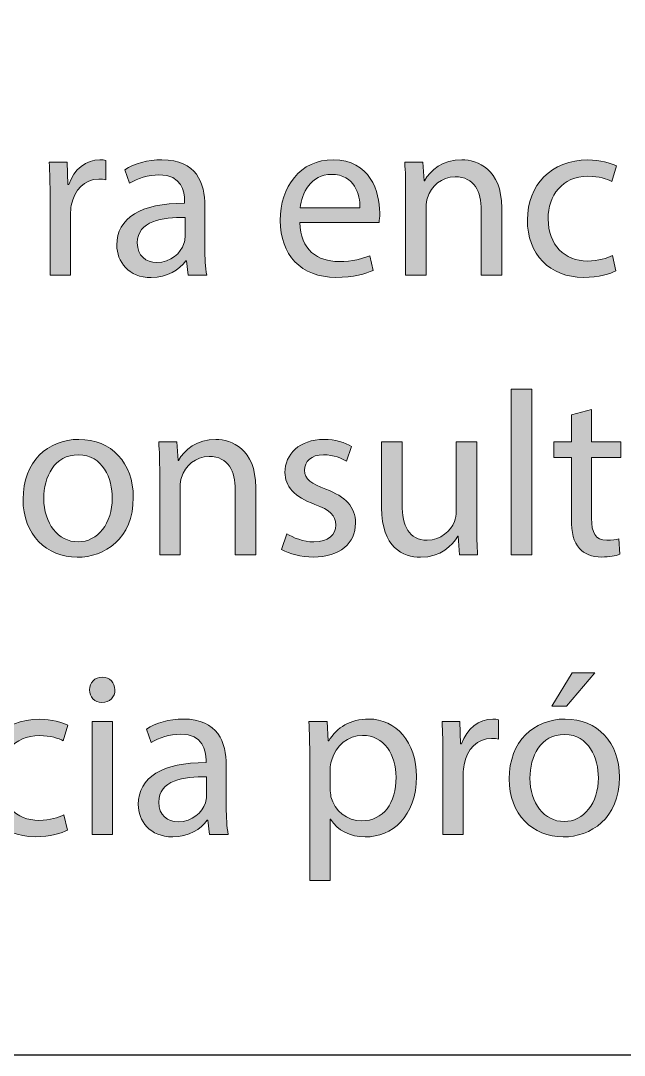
# Model space of a CAD drawing. Header units: inches. Extents: x -507 to 1392, y -754 to 68.
# Drawn here: x 1071.47 to 1097.36, y -416.18 to -371.78 of the extents above; entities that cross this region are included whole.
import ezdxf

# ---------------------------------------------------------------- set-up
doc = ezdxf.new("R2010")
doc.units = ezdxf.units.IN
doc.header["$MEASUREMENT"] = 0
doc.layers.add('back', color=7, linetype='Continuous')
picture_1 = doc.add_image_def('image45.png', size_in_pixel=(730, 767))

# ---------------------------------------------------------------- blocks, each defined once
blk = doc.blocks.new('block 114')
at = {"layer": 'back'}
image = blk.add_image(picture_1, insert=(1010.5, -416.178), size_in_units=(175.2, 184.08), dxfattribs=at)
blk = doc.blocks.new('block 164')
at = {"layer": 'back', "true_color": 0x231f20}
h = blk.add_hatch(color=250, dxfattribs=at)
h.dxf.hatch_style = 2
edge = h.paths.add_edge_path()
edge.add_spline(control_points=[(1072.734, -379.369), (1072.734, -378.799), (1072.725, -378.309), (1072.694, -377.859), (1072.694, -377.859), (1073.464, -377.859), (1073.464, -377.859), (1073.464, -377.859), (1073.494, -378.809), (1073.494, -378.809), (1073.494, -378.809), (1073.534, -378.809), (1073.534, -378.809), (1073.754, -378.159), (1074.283, -377.75), (1074.873, -377.75), (1074.974, -377.75), (1075.043, -377.759), (1075.123, -377.779), (1075.123, -377.779), (1075.123, -378.609), (1075.123, -378.609), (1075.033, -378.589), (1074.943, -378.579), (1074.823, -378.579), (1074.204, -378.579), (1073.764, -379.049), (1073.644, -379.708), (1073.624, -379.828), (1073.604, -379.968), (1073.604, -380.118), (1073.604, -380.118), (1073.604, -382.697), (1073.604, -382.697), (1073.604, -382.697), (1072.734, -382.697), (1072.734, -382.697), (1072.734, -382.697), (1072.734, -379.369), (1072.734, -379.369)], knot_values=[0, 0, 0, 0, 1, 1, 1, 2, 2, 2, 3, 3, 3, 4, 4, 4, 5, 5, 5, 6, 6, 6, 7, 7, 7, 8, 8, 8, 9, 9, 9, 10, 10, 10, 11, 11, 11, 12, 12, 12, 13, 13, 13, 13], degree=3, periodic=1)
h = blk.add_hatch(color=250, dxfattribs=at)
h.dxf.hatch_style = 2
edge = h.paths.add_edge_path()
edge.add_spline(control_points=[(1078.652, -382.697), (1078.652, -382.697), (1078.582, -382.087), (1078.582, -382.087), (1078.582, -382.087), (1078.553, -382.087), (1078.553, -382.087), (1078.282, -382.467), (1077.763, -382.807), (1077.073, -382.807), (1076.094, -382.807), (1075.594, -382.117), (1075.594, -381.417), (1075.594, -380.248), (1076.634, -379.608), (1078.502, -379.619), (1078.502, -379.619), (1078.502, -379.519), (1078.502, -379.519), (1078.502, -379.119), (1078.393, -378.399), (1077.403, -378.399), (1076.953, -378.399), (1076.483, -378.539), (1076.144, -378.759), (1076.144, -378.759), (1075.943, -378.179), (1075.943, -378.179), (1076.344, -377.919), (1076.923, -377.75), (1077.533, -377.75), (1079.012, -377.75), (1079.372, -378.759), (1079.372, -379.729), (1079.372, -379.729), (1079.372, -381.538), (1079.372, -381.538), (1079.372, -381.957), (1079.392, -382.367), (1079.452, -382.697), (1079.452, -382.697), (1078.652, -382.697), (1078.652, -382.697)], knot_values=[0, 0, 0, 0, 1, 1, 1, 2, 2, 2, 3, 3, 3, 4, 4, 4, 5, 5, 5, 6, 6, 6, 7, 7, 7, 8, 8, 8, 9, 9, 9, 10, 10, 10, 11, 11, 11, 12, 12, 12, 13, 13, 13, 14, 14, 14, 14], degree=3, periodic=1)
edge = h.paths.add_edge_path()
edge.add_spline(control_points=[(1078.522, -380.228), (1077.562, -380.208), (1076.474, -380.378), (1076.474, -381.317), (1076.474, -381.887), (1076.854, -382.157), (1077.303, -382.157), (1077.933, -382.157), (1078.332, -381.757), (1078.473, -381.348), (1078.502, -381.257), (1078.522, -381.158), (1078.522, -381.068), (1078.522, -381.068), (1078.522, -380.228), (1078.522, -380.228)], knot_values=[0, 0, 0, 0, 1, 1, 1, 2, 2, 2, 3, 3, 3, 4, 4, 4, 5, 5, 5, 5], degree=3, periodic=1)
h = blk.add_hatch(color=250, dxfattribs=at)
h.dxf.hatch_style = 2
edge = h.paths.add_edge_path()
edge.add_spline(control_points=[(1083.444, -380.438), (1083.464, -381.627), (1084.224, -382.117), (1085.104, -382.117), (1085.732, -382.117), (1086.112, -382.007), (1086.442, -381.867), (1086.442, -381.867), (1086.592, -382.497), (1086.592, -382.497), (1086.282, -382.637), (1085.753, -382.797), (1084.983, -382.797), (1083.494, -382.797), (1082.604, -381.817), (1082.604, -380.358), (1082.604, -378.899), (1083.464, -377.75), (1084.873, -377.75), (1086.452, -377.75), (1086.872, -379.139), (1086.872, -380.028), (1086.872, -380.208), (1086.853, -380.348), (1086.842, -380.438), (1086.842, -380.438), (1083.444, -380.438), (1083.444, -380.438)], knot_values=[0, 0, 0, 0, 1, 1, 1, 2, 2, 2, 3, 3, 3, 4, 4, 4, 5, 5, 5, 6, 6, 6, 7, 7, 7, 8, 8, 8, 9, 9, 9, 9], degree=3, periodic=1)
edge = h.paths.add_edge_path()
edge.add_spline(control_points=[(1086.022, -379.809), (1086.032, -379.249), (1085.793, -378.379), (1084.803, -378.379), (1083.914, -378.379), (1083.523, -379.199), (1083.454, -379.809), (1083.454, -379.809), (1086.022, -379.809), (1086.022, -379.809)], knot_values=[0, 0, 0, 0, 1, 1, 1, 2, 2, 2, 3, 3, 3, 3], degree=3, periodic=1)
h = blk.add_hatch(color=250, dxfattribs=at)
h.dxf.hatch_style = 2
edge = h.paths.add_edge_path()
edge.add_spline(control_points=[(1087.983, -379.169), (1087.983, -378.669), (1087.974, -378.259), (1087.943, -377.859), (1087.943, -377.859), (1088.723, -377.859), (1088.723, -377.859), (1088.723, -377.859), (1088.773, -378.659), (1088.773, -378.659), (1088.773, -378.659), (1088.793, -378.659), (1088.793, -378.659), (1089.033, -378.199), (1089.593, -377.75), (1090.393, -377.75), (1091.062, -377.75), (1092.102, -378.149), (1092.102, -379.809), (1092.102, -379.809), (1092.102, -382.697), (1092.102, -382.697), (1092.102, -382.697), (1091.222, -382.697), (1091.222, -382.697), (1091.222, -382.697), (1091.222, -379.908), (1091.222, -379.908), (1091.222, -379.129), (1090.932, -378.479), (1090.103, -378.479), (1089.522, -378.479), (1089.073, -378.889), (1088.923, -379.378), (1088.883, -379.489), (1088.863, -379.639), (1088.863, -379.789), (1088.863, -379.789), (1088.863, -382.697), (1088.863, -382.697), (1088.863, -382.697), (1087.983, -382.697), (1087.983, -382.697), (1087.983, -382.697), (1087.983, -379.169), (1087.983, -379.169)], knot_values=[0, 0, 0, 0, 1, 1, 1, 2, 2, 2, 3, 3, 3, 4, 4, 4, 5, 5, 5, 6, 6, 6, 7, 7, 7, 8, 8, 8, 9, 9, 9, 10, 10, 10, 11, 11, 11, 12, 12, 12, 13, 13, 13, 14, 14, 14, 15, 15, 15, 15], degree=3, periodic=1)
h = blk.add_hatch(color=250, dxfattribs=at)
h.dxf.hatch_style = 2
edge = h.paths.add_edge_path()
edge.add_spline(control_points=[(1097.002, -382.517), (1096.772, -382.637), (1096.263, -382.797), (1095.612, -382.797), (1094.153, -382.797), (1093.204, -381.807), (1093.204, -380.328), (1093.204, -378.839), (1094.224, -377.759), (1095.803, -377.759), (1096.322, -377.759), (1096.782, -377.89), (1097.021, -378.009), (1097.021, -378.009), (1096.822, -378.689), (1096.822, -378.689), (1096.612, -378.569), (1096.282, -378.459), (1095.803, -378.459), (1094.693, -378.459), (1094.094, -379.279), (1094.094, -380.288), (1094.094, -381.408), (1094.813, -382.097), (1095.772, -382.097), (1096.272, -382.097), (1096.603, -381.967), (1096.852, -381.857), (1096.852, -381.857), (1097.002, -382.517), (1097.002, -382.517)], knot_values=[0, 0, 0, 0, 1, 1, 1, 2, 2, 2, 3, 3, 3, 4, 4, 4, 5, 5, 5, 6, 6, 6, 7, 7, 7, 8, 8, 8, 9, 9, 9, 10, 10, 10, 10], degree=3, periodic=1)
h = blk.add_hatch(color=250, dxfattribs=at)
h.dxf.hatch_style = 2
h.paths.add_polyline_path([(1092.514, -387.601), (1093.394, -387.601), (1093.394, -394.697), (1092.514, -394.697)])
h = blk.add_hatch(color=250, dxfattribs=at)
h.dxf.hatch_style = 2
edge = h.paths.add_edge_path()
edge.add_spline(control_points=[(1095.953, -388.47), (1095.953, -388.47), (1095.953, -389.859), (1095.953, -389.859), (1095.953, -389.859), (1097.212, -389.859), (1097.212, -389.859), (1097.212, -389.859), (1097.212, -390.529), (1097.212, -390.529), (1097.212, -390.529), (1095.953, -390.529), (1095.953, -390.529), (1095.953, -390.529), (1095.953, -393.138), (1095.953, -393.138), (1095.953, -393.737), (1096.123, -394.077), (1096.612, -394.077), (1096.843, -394.077), (1097.013, -394.047), (1097.122, -394.017), (1097.122, -394.017), (1097.162, -394.677), (1097.162, -394.677), (1096.992, -394.747), (1096.723, -394.797), (1096.383, -394.797), (1095.973, -394.797), (1095.644, -394.667), (1095.434, -394.427), (1095.184, -394.167), (1095.094, -393.737), (1095.094, -393.167), (1095.094, -393.167), (1095.094, -390.529), (1095.094, -390.529), (1095.094, -390.529), (1094.344, -390.529), (1094.344, -390.529), (1094.344, -390.529), (1094.344, -389.859), (1094.344, -389.859), (1094.344, -389.859), (1095.094, -389.859), (1095.094, -389.859), (1095.094, -389.859), (1095.094, -388.7), (1095.094, -388.7), (1095.094, -388.7), (1095.953, -388.47), (1095.953, -388.47)], knot_values=[0, 0, 0, 0, 1, 1, 1, 2, 2, 2, 3, 3, 3, 4, 4, 4, 5, 5, 5, 6, 6, 6, 7, 7, 7, 8, 8, 8, 9, 9, 9, 10, 10, 10, 11, 11, 11, 12, 12, 12, 13, 13, 13, 14, 14, 14, 15, 15, 15, 16, 16, 16, 17, 17, 17, 17], degree=3, periodic=1)
h = blk.add_hatch(color=250, dxfattribs=at)
h.dxf.hatch_style = 2
edge = h.paths.add_edge_path()
edge.add_spline(control_points=[(1076.302, -392.238), (1076.302, -394.027), (1075.062, -394.807), (1073.893, -394.807), (1072.584, -394.807), (1071.574, -393.847), (1071.574, -392.318), (1071.574, -390.699), (1072.634, -389.75), (1073.973, -389.75), (1075.362, -389.75), (1076.302, -390.759), (1076.302, -392.238)], knot_values=[0, 0, 0, 0, 1, 1, 1, 2, 2, 2, 3, 3, 3, 4, 4, 4, 4], degree=3, periodic=1)
edge = h.paths.add_edge_path()
edge.add_spline(control_points=[(1072.464, -392.288), (1072.464, -393.348), (1073.073, -394.147), (1073.933, -394.147), (1074.772, -394.147), (1075.402, -393.357), (1075.402, -392.268), (1075.402, -391.449), (1074.992, -390.409), (1073.953, -390.409), (1072.913, -390.409), (1072.464, -391.369), (1072.464, -392.288)], knot_values=[0, 0, 0, 0, 1, 1, 1, 2, 2, 2, 3, 3, 3, 4, 4, 4, 4], degree=3, periodic=1)
h = blk.add_hatch(color=250, dxfattribs=at)
h.dxf.hatch_style = 2
edge = h.paths.add_edge_path()
edge.add_spline(control_points=[(1077.434, -391.169), (1077.434, -390.669), (1077.424, -390.259), (1077.394, -389.859), (1077.394, -389.859), (1078.173, -389.859), (1078.173, -389.859), (1078.173, -389.859), (1078.224, -390.659), (1078.224, -390.659), (1078.224, -390.659), (1078.243, -390.659), (1078.243, -390.659), (1078.483, -390.199), (1079.043, -389.75), (1079.843, -389.75), (1080.512, -389.75), (1081.552, -390.149), (1081.552, -391.809), (1081.552, -391.809), (1081.552, -394.697), (1081.552, -394.697), (1081.552, -394.697), (1080.672, -394.697), (1080.672, -394.697), (1080.672, -394.697), (1080.672, -391.908), (1080.672, -391.908), (1080.672, -391.129), (1080.382, -390.479), (1079.553, -390.479), (1078.973, -390.479), (1078.523, -390.889), (1078.373, -391.378), (1078.333, -391.489), (1078.313, -391.639), (1078.313, -391.789), (1078.313, -391.789), (1078.313, -394.697), (1078.313, -394.697), (1078.313, -394.697), (1077.434, -394.697), (1077.434, -394.697), (1077.434, -394.697), (1077.434, -391.169), (1077.434, -391.169)], knot_values=[0, 0, 0, 0, 1, 1, 1, 2, 2, 2, 3, 3, 3, 4, 4, 4, 5, 5, 5, 6, 6, 6, 7, 7, 7, 8, 8, 8, 9, 9, 9, 10, 10, 10, 11, 11, 11, 12, 12, 12, 13, 13, 13, 14, 14, 14, 15, 15, 15, 15], degree=3, periodic=1)
h = blk.add_hatch(color=250, dxfattribs=at)
h.dxf.hatch_style = 2
edge = h.paths.add_edge_path()
edge.add_spline(control_points=[(1082.884, -393.797), (1083.144, -393.967), (1083.604, -394.147), (1084.043, -394.147), (1084.683, -394.147), (1084.983, -393.827), (1084.983, -393.427), (1084.983, -393.008), (1084.733, -392.778), (1084.083, -392.538), (1083.214, -392.228), (1082.804, -391.749), (1082.804, -391.169), (1082.804, -390.389), (1083.434, -389.75), (1084.474, -389.75), (1084.963, -389.75), (1085.393, -389.89), (1085.662, -390.049), (1085.662, -390.049), (1085.442, -390.689), (1085.442, -390.689), (1085.253, -390.569), (1084.903, -390.409), (1084.453, -390.409), (1083.934, -390.409), (1083.644, -390.709), (1083.644, -391.069), (1083.644, -391.469), (1083.934, -391.648), (1084.563, -391.888), (1085.402, -392.208), (1085.832, -392.628), (1085.832, -393.348), (1085.832, -394.197), (1085.173, -394.797), (1084.023, -394.797), (1083.494, -394.797), (1083.004, -394.667), (1082.664, -394.467), (1082.664, -394.467), (1082.884, -393.797), (1082.884, -393.797)], knot_values=[0, 0, 0, 0, 1, 1, 1, 2, 2, 2, 3, 3, 3, 4, 4, 4, 5, 5, 5, 6, 6, 6, 7, 7, 7, 8, 8, 8, 9, 9, 9, 10, 10, 10, 11, 11, 11, 12, 12, 12, 13, 13, 13, 14, 14, 14, 14], degree=3, periodic=1)
h = blk.add_hatch(color=250, dxfattribs=at)
h.dxf.hatch_style = 2
edge = h.paths.add_edge_path()
edge.add_spline(control_points=[(1091.031, -393.377), (1091.031, -393.877), (1091.041, -394.317), (1091.071, -394.697), (1091.071, -394.697), (1090.292, -394.697), (1090.292, -394.697), (1090.292, -394.697), (1090.242, -393.907), (1090.242, -393.907), (1090.242, -393.907), (1090.222, -393.907), (1090.222, -393.907), (1089.992, -394.297), (1089.482, -394.807), (1088.623, -394.807), (1087.863, -394.807), (1086.953, -394.387), (1086.953, -392.688), (1086.953, -392.688), (1086.953, -389.859), (1086.953, -389.859), (1086.953, -389.859), (1087.833, -389.859), (1087.833, -389.859), (1087.833, -389.859), (1087.833, -392.538), (1087.833, -392.538), (1087.833, -393.458), (1088.113, -394.077), (1088.912, -394.077), (1089.502, -394.077), (1089.912, -393.667), (1090.072, -393.277), (1090.122, -393.147), (1090.151, -392.988), (1090.151, -392.828), (1090.151, -392.828), (1090.151, -389.859), (1090.151, -389.859), (1090.151, -389.859), (1091.031, -389.859), (1091.031, -389.859), (1091.031, -389.859), (1091.031, -393.377), (1091.031, -393.377)], knot_values=[0, 0, 0, 0, 1, 1, 1, 2, 2, 2, 3, 3, 3, 4, 4, 4, 5, 5, 5, 6, 6, 6, 7, 7, 7, 8, 8, 8, 9, 9, 9, 10, 10, 10, 11, 11, 11, 12, 12, 12, 13, 13, 13, 14, 14, 14, 15, 15, 15, 15], degree=3, periodic=1)
h = blk.add_hatch(color=250, dxfattribs=at)
h.dxf.hatch_style = 2
edge = h.paths.add_edge_path()
edge.add_spline(control_points=[(1075.512, -400.5), (1075.521, -400.8), (1075.302, -401.04), (1074.952, -401.04), (1074.643, -401.04), (1074.423, -400.8), (1074.423, -400.5), (1074.423, -400.19), (1074.652, -399.951), (1074.972, -399.951), (1075.302, -399.951), (1075.512, -400.19), (1075.512, -400.5)], knot_values=[0, 0, 0, 0, 1, 1, 1, 2, 2, 2, 3, 3, 3, 4, 4, 4, 4], degree=3, periodic=1)
h.paths.add_polyline_path([(1074.532, -406.697), (1074.532, -401.859), (1075.412, -401.859), (1075.412, -406.697)])
h = blk.add_hatch(color=250, dxfattribs=at)
h.dxf.hatch_style = 2
edge = h.paths.add_edge_path()
edge.add_spline(control_points=[(1097.15, -404.238), (1097.15, -406.027), (1095.911, -406.807), (1094.741, -406.807), (1093.433, -406.807), (1092.423, -405.848), (1092.423, -404.318), (1092.423, -402.699), (1093.482, -401.75), (1094.821, -401.75), (1096.211, -401.75), (1097.15, -402.759), (1097.15, -404.238)], knot_values=[0, 0, 0, 0, 1, 1, 1, 2, 2, 2, 3, 3, 3, 4, 4, 4, 4], degree=3, periodic=1)
edge = h.paths.add_edge_path()
edge.add_spline(control_points=[(1093.312, -404.288), (1093.312, -405.348), (1093.922, -406.147), (1094.781, -406.147), (1095.621, -406.147), (1096.251, -405.357), (1096.251, -404.269), (1096.251, -403.449), (1095.841, -402.409), (1094.802, -402.409), (1093.762, -402.409), (1093.312, -403.369), (1093.312, -404.288)], knot_values=[0, 0, 0, 0, 1, 1, 1, 2, 2, 2, 3, 3, 3, 4, 4, 4, 4], degree=3, periodic=1)
h.paths.add_polyline_path([(1096.101, -399.771), (1094.882, -401.2), (1094.252, -401.2), (1095.131, -399.771)])
h = blk.add_hatch(color=250, dxfattribs=at)
h.dxf.hatch_style = 2
edge = h.paths.add_edge_path()
edge.add_spline(control_points=[(1073.48, -406.518), (1073.251, -406.637), (1072.741, -406.797), (1072.091, -406.797), (1070.632, -406.797), (1069.683, -405.808), (1069.683, -404.328), (1069.683, -402.839), (1070.702, -401.76), (1072.281, -401.76), (1072.801, -401.76), (1073.261, -401.89), (1073.5, -402.01), (1073.5, -402.01), (1073.301, -402.689), (1073.301, -402.689), (1073.091, -402.569), (1072.761, -402.459), (1072.281, -402.459), (1071.172, -402.459), (1070.572, -403.279), (1070.572, -404.288), (1070.572, -405.408), (1071.292, -406.098), (1072.251, -406.098), (1072.751, -406.098), (1073.081, -405.968), (1073.33, -405.857), (1073.33, -405.857), (1073.48, -406.518), (1073.48, -406.518)], knot_values=[0, 0, 0, 0, 1, 1, 1, 2, 2, 2, 3, 3, 3, 4, 4, 4, 5, 5, 5, 6, 6, 6, 7, 7, 7, 8, 8, 8, 9, 9, 9, 10, 10, 10, 10], degree=3, periodic=1)
h = blk.add_hatch(color=250, dxfattribs=at)
h.dxf.hatch_style = 2
edge = h.paths.add_edge_path()
edge.add_spline(control_points=[(1079.571, -406.697), (1079.571, -406.697), (1079.501, -406.087), (1079.501, -406.087), (1079.501, -406.087), (1079.472, -406.087), (1079.472, -406.087), (1079.201, -406.467), (1078.682, -406.807), (1077.992, -406.807), (1077.013, -406.807), (1076.513, -406.117), (1076.513, -405.418), (1076.513, -404.248), (1077.553, -403.608), (1079.421, -403.619), (1079.421, -403.619), (1079.421, -403.519), (1079.421, -403.519), (1079.421, -403.119), (1079.312, -402.399), (1078.322, -402.399), (1077.872, -402.399), (1077.402, -402.539), (1077.062, -402.759), (1077.062, -402.759), (1076.862, -402.18), (1076.862, -402.18), (1077.263, -401.92), (1077.842, -401.75), (1078.452, -401.75), (1079.931, -401.75), (1080.291, -402.759), (1080.291, -403.729), (1080.291, -403.729), (1080.291, -405.538), (1080.291, -405.538), (1080.291, -405.957), (1080.311, -406.367), (1080.371, -406.697), (1080.371, -406.697), (1079.571, -406.697), (1079.571, -406.697)], knot_values=[0, 0, 0, 0, 1, 1, 1, 2, 2, 2, 3, 3, 3, 4, 4, 4, 5, 5, 5, 6, 6, 6, 7, 7, 7, 8, 8, 8, 9, 9, 9, 10, 10, 10, 11, 11, 11, 12, 12, 12, 13, 13, 13, 14, 14, 14, 14], degree=3, periodic=1)
edge = h.paths.add_edge_path()
edge.add_spline(control_points=[(1079.441, -404.229), (1078.481, -404.208), (1077.393, -404.378), (1077.393, -405.317), (1077.393, -405.888), (1077.772, -406.157), (1078.222, -406.157), (1078.852, -406.157), (1079.251, -405.758), (1079.392, -405.348), (1079.421, -405.258), (1079.441, -405.158), (1079.441, -405.068), (1079.441, -405.068), (1079.441, -404.229), (1079.441, -404.229)], knot_values=[0, 0, 0, 0, 1, 1, 1, 2, 2, 2, 3, 3, 3, 4, 4, 4, 5, 5, 5, 5], degree=3, periodic=1)
h = blk.add_hatch(color=250, dxfattribs=at)
h.dxf.hatch_style = 2
edge = h.paths.add_edge_path()
edge.add_spline(control_points=[(1083.872, -403.438), (1083.872, -402.819), (1083.853, -402.319), (1083.832, -401.859), (1083.832, -401.859), (1084.622, -401.859), (1084.622, -401.859), (1084.622, -401.859), (1084.662, -402.689), (1084.662, -402.689), (1084.662, -402.689), (1084.682, -402.689), (1084.682, -402.689), (1085.042, -402.1), (1085.611, -401.75), (1086.4, -401.75), (1087.57, -401.75), (1088.449, -402.739), (1088.449, -404.208), (1088.449, -405.947), (1087.391, -406.807), (1086.251, -406.807), (1085.611, -406.807), (1085.052, -406.527), (1084.762, -406.048), (1084.762, -406.048), (1084.742, -406.048), (1084.742, -406.048), (1084.742, -406.048), (1084.742, -408.676), (1084.742, -408.676), (1084.742, -408.676), (1083.872, -408.676), (1083.872, -408.676), (1083.872, -408.676), (1083.872, -403.438), (1083.872, -403.438)], knot_values=[0, 0, 0, 0, 1, 1, 1, 2, 2, 2, 3, 3, 3, 4, 4, 4, 5, 5, 5, 6, 6, 6, 7, 7, 7, 8, 8, 8, 9, 9, 9, 10, 10, 10, 11, 11, 11, 12, 12, 12, 12], degree=3, periodic=1)
edge = h.paths.add_edge_path()
edge.add_spline(control_points=[(1084.742, -404.729), (1084.742, -404.858), (1084.762, -404.978), (1084.781, -405.088), (1084.941, -405.697), (1085.472, -406.117), (1086.101, -406.117), (1087.03, -406.117), (1087.57, -405.357), (1087.57, -404.248), (1087.57, -403.279), (1087.061, -402.449), (1086.131, -402.449), (1085.531, -402.449), (1084.972, -402.879), (1084.802, -403.539), (1084.771, -403.648), (1084.742, -403.778), (1084.742, -403.898), (1084.742, -403.898), (1084.742, -404.729), (1084.742, -404.729)], knot_values=[0, 0, 0, 0, 1, 1, 1, 2, 2, 2, 3, 3, 3, 4, 4, 4, 5, 5, 5, 6, 6, 6, 7, 7, 7, 7], degree=3, periodic=1)
h = blk.add_hatch(color=250, dxfattribs=at)
h.dxf.hatch_style = 2
edge = h.paths.add_edge_path()
edge.add_spline(control_points=[(1089.582, -403.369), (1089.582, -402.799), (1089.572, -402.31), (1089.542, -401.859), (1089.542, -401.859), (1090.312, -401.859), (1090.312, -401.859), (1090.312, -401.859), (1090.342, -402.81), (1090.342, -402.81), (1090.342, -402.81), (1090.382, -402.81), (1090.382, -402.81), (1090.602, -402.159), (1091.131, -401.75), (1091.721, -401.75), (1091.821, -401.75), (1091.891, -401.76), (1091.971, -401.779), (1091.971, -401.779), (1091.971, -402.609), (1091.971, -402.609), (1091.881, -402.589), (1091.791, -402.579), (1091.671, -402.579), (1091.052, -402.579), (1090.611, -403.049), (1090.491, -403.709), (1090.472, -403.828), (1090.451, -403.969), (1090.451, -404.118), (1090.451, -404.118), (1090.451, -406.697), (1090.451, -406.697), (1090.451, -406.697), (1089.582, -406.697), (1089.582, -406.697), (1089.582, -406.697), (1089.582, -403.369), (1089.582, -403.369)], knot_values=[0, 0, 0, 0, 1, 1, 1, 2, 2, 2, 3, 3, 3, 4, 4, 4, 5, 5, 5, 6, 6, 6, 7, 7, 7, 8, 8, 8, 9, 9, 9, 10, 10, 10, 11, 11, 11, 12, 12, 12, 13, 13, 13, 13], degree=3, periodic=1)
at = {"layer": 'back', "lineweight": 0}
for points in [[(1092.514, -387.601), (1093.394, -387.601), (1093.394, -394.697), (1092.514, -394.697), (1092.514, -387.601)], [(1096.101, -399.771), (1094.882, -401.2), (1094.252, -401.2), (1095.131, -399.771), (1096.101, -399.771)], [(1074.532, -406.697), (1074.532, -401.859), (1075.412, -401.859), (1075.412, -406.697), (1074.532, -406.697)]]:
    blk.add_lwpolyline(points, dxfattribs=at)
for points, knots in [([(1072.734, -379.369), (1072.734, -378.799), (1072.725, -378.309), (1072.694, -377.859), (1072.694, -377.859), (1073.464, -377.859), (1073.464, -377.859), (1073.464, -377.859), (1073.494, -378.809), (1073.494, -378.809), (1073.494, -378.809), (1073.534, -378.809), (1073.534, -378.809), (1073.754, -378.159), (1074.283, -377.75), (1074.873, -377.75), (1074.974, -377.75), (1075.043, -377.759), (1075.123, -377.779), (1075.123, -377.779), (1075.123, -378.609), (1075.123, -378.609), (1075.033, -378.589), (1074.943, -378.579), (1074.823, -378.579), (1074.204, -378.579), (1073.764, -379.049), (1073.644, -379.708), (1073.624, -379.828), (1073.604, -379.968), (1073.604, -380.118), (1073.604, -380.118), (1073.604, -382.697), (1073.604, -382.697), (1073.604, -382.697), (1072.734, -382.697), (1072.734, -382.697), (1072.734, -382.697), (1072.734, -379.369), (1072.734, -379.369)], [0, 0, 0, 0, 1, 1, 1, 2, 2, 2, 3, 3, 3, 4, 4, 4, 5, 5, 5, 6, 6, 6, 7, 7, 7, 8, 8, 8, 9, 9, 9, 10, 10, 10, 11, 11, 11, 12, 12, 12, 13, 13, 13, 13]), ([(1078.652, -382.697), (1078.652, -382.697), (1078.582, -382.087), (1078.582, -382.087), (1078.582, -382.087), (1078.553, -382.087), (1078.553, -382.087), (1078.282, -382.467), (1077.763, -382.807), (1077.073, -382.807), (1076.094, -382.807), (1075.594, -382.117), (1075.594, -381.417), (1075.594, -380.248), (1076.634, -379.608), (1078.502, -379.619), (1078.502, -379.619), (1078.502, -379.519), (1078.502, -379.519), (1078.502, -379.119), (1078.393, -378.399), (1077.403, -378.399), (1076.953, -378.399), (1076.483, -378.539), (1076.144, -378.759), (1076.144, -378.759), (1075.943, -378.179), (1075.943, -378.179), (1076.344, -377.919), (1076.923, -377.75), (1077.533, -377.75), (1079.012, -377.75), (1079.372, -378.759), (1079.372, -379.729), (1079.372, -379.729), (1079.372, -381.538), (1079.372, -381.538), (1079.372, -381.957), (1079.392, -382.367), (1079.452, -382.697), (1079.452, -382.697), (1078.652, -382.697), (1078.652, -382.697)], [0, 0, 0, 0, 1, 1, 1, 2, 2, 2, 3, 3, 3, 4, 4, 4, 5, 5, 5, 6, 6, 6, 7, 7, 7, 8, 8, 8, 9, 9, 9, 10, 10, 10, 11, 11, 11, 12, 12, 12, 13, 13, 13, 14, 14, 14, 14]), ([(1083.444, -380.438), (1083.464, -381.627), (1084.224, -382.117), (1085.104, -382.117), (1085.732, -382.117), (1086.112, -382.007), (1086.442, -381.867), (1086.442, -381.867), (1086.592, -382.497), (1086.592, -382.497), (1086.282, -382.637), (1085.753, -382.797), (1084.983, -382.797), (1083.494, -382.797), (1082.604, -381.817), (1082.604, -380.358), (1082.604, -378.899), (1083.464, -377.75), (1084.873, -377.75), (1086.452, -377.75), (1086.872, -379.139), (1086.872, -380.028), (1086.872, -380.208), (1086.853, -380.348), (1086.842, -380.438), (1086.842, -380.438), (1083.444, -380.438), (1083.444, -380.438)], [0, 0, 0, 0, 1, 1, 1, 2, 2, 2, 3, 3, 3, 4, 4, 4, 5, 5, 5, 6, 6, 6, 7, 7, 7, 8, 8, 8, 9, 9, 9, 9]), ([(1087.983, -379.169), (1087.983, -378.669), (1087.974, -378.259), (1087.943, -377.859), (1087.943, -377.859), (1088.723, -377.859), (1088.723, -377.859), (1088.723, -377.859), (1088.773, -378.659), (1088.773, -378.659), (1088.773, -378.659), (1088.793, -378.659), (1088.793, -378.659), (1089.033, -378.199), (1089.593, -377.75), (1090.393, -377.75), (1091.062, -377.75), (1092.102, -378.149), (1092.102, -379.809), (1092.102, -379.809), (1092.102, -382.697), (1092.102, -382.697), (1092.102, -382.697), (1091.222, -382.697), (1091.222, -382.697), (1091.222, -382.697), (1091.222, -379.908), (1091.222, -379.908), (1091.222, -379.129), (1090.932, -378.479), (1090.103, -378.479), (1089.522, -378.479), (1089.073, -378.889), (1088.923, -379.378), (1088.883, -379.489), (1088.863, -379.639), (1088.863, -379.789), (1088.863, -379.789), (1088.863, -382.697), (1088.863, -382.697), (1088.863, -382.697), (1087.983, -382.697), (1087.983, -382.697), (1087.983, -382.697), (1087.983, -379.169), (1087.983, -379.169)], [0, 0, 0, 0, 1, 1, 1, 2, 2, 2, 3, 3, 3, 4, 4, 4, 5, 5, 5, 6, 6, 6, 7, 7, 7, 8, 8, 8, 9, 9, 9, 10, 10, 10, 11, 11, 11, 12, 12, 12, 13, 13, 13, 14, 14, 14, 15, 15, 15, 15]), ([(1097.002, -382.517), (1096.772, -382.637), (1096.263, -382.797), (1095.612, -382.797), (1094.153, -382.797), (1093.204, -381.807), (1093.204, -380.328), (1093.204, -378.839), (1094.224, -377.759), (1095.803, -377.759), (1096.322, -377.759), (1096.782, -377.89), (1097.021, -378.009), (1097.021, -378.009), (1096.822, -378.689), (1096.822, -378.689), (1096.612, -378.569), (1096.282, -378.459), (1095.803, -378.459), (1094.693, -378.459), (1094.094, -379.279), (1094.094, -380.288), (1094.094, -381.408), (1094.813, -382.097), (1095.772, -382.097), (1096.272, -382.097), (1096.603, -381.967), (1096.852, -381.857), (1096.852, -381.857), (1097.002, -382.517), (1097.002, -382.517)], [0, 0, 0, 0, 1, 1, 1, 2, 2, 2, 3, 3, 3, 4, 4, 4, 5, 5, 5, 6, 6, 6, 7, 7, 7, 8, 8, 8, 9, 9, 9, 10, 10, 10, 10]), ([(1086.022, -379.809), (1086.032, -379.249), (1085.793, -378.379), (1084.803, -378.379), (1083.914, -378.379), (1083.523, -379.199), (1083.454, -379.809), (1083.454, -379.809), (1086.022, -379.809), (1086.022, -379.809)], [0, 0, 0, 0, 1, 1, 1, 2, 2, 2, 3, 3, 3, 3]), ([(1078.522, -380.228), (1077.562, -380.208), (1076.474, -380.378), (1076.474, -381.317), (1076.474, -381.887), (1076.854, -382.157), (1077.303, -382.157), (1077.933, -382.157), (1078.332, -381.757), (1078.473, -381.348), (1078.502, -381.257), (1078.522, -381.158), (1078.522, -381.068), (1078.522, -381.068), (1078.522, -380.228), (1078.522, -380.228)], [0, 0, 0, 0, 1, 1, 1, 2, 2, 2, 3, 3, 3, 4, 4, 4, 5, 5, 5, 5]), ([(1095.953, -388.47), (1095.953, -388.47), (1095.953, -389.859), (1095.953, -389.859), (1095.953, -389.859), (1097.212, -389.859), (1097.212, -389.859), (1097.212, -389.859), (1097.212, -390.529), (1097.212, -390.529), (1097.212, -390.529), (1095.953, -390.529), (1095.953, -390.529), (1095.953, -390.529), (1095.953, -393.138), (1095.953, -393.138), (1095.953, -393.737), (1096.123, -394.077), (1096.612, -394.077), (1096.843, -394.077), (1097.013, -394.047), (1097.122, -394.017), (1097.122, -394.017), (1097.162, -394.677), (1097.162, -394.677), (1096.992, -394.747), (1096.723, -394.797), (1096.383, -394.797), (1095.973, -394.797), (1095.644, -394.667), (1095.434, -394.427), (1095.184, -394.167), (1095.094, -393.737), (1095.094, -393.167), (1095.094, -393.167), (1095.094, -390.529), (1095.094, -390.529), (1095.094, -390.529), (1094.344, -390.529), (1094.344, -390.529), (1094.344, -390.529), (1094.344, -389.859), (1094.344, -389.859), (1094.344, -389.859), (1095.094, -389.859), (1095.094, -389.859), (1095.094, -389.859), (1095.094, -388.7), (1095.094, -388.7), (1095.094, -388.7), (1095.953, -388.47), (1095.953, -388.47)], [0, 0, 0, 0, 1, 1, 1, 2, 2, 2, 3, 3, 3, 4, 4, 4, 5, 5, 5, 6, 6, 6, 7, 7, 7, 8, 8, 8, 9, 9, 9, 10, 10, 10, 11, 11, 11, 12, 12, 12, 13, 13, 13, 14, 14, 14, 15, 15, 15, 16, 16, 16, 17, 17, 17, 17]), ([(1076.302, -392.238), (1076.302, -394.027), (1075.062, -394.807), (1073.893, -394.807), (1072.584, -394.807), (1071.574, -393.847), (1071.574, -392.318), (1071.574, -390.699), (1072.634, -389.75), (1073.973, -389.75), (1075.362, -389.75), (1076.302, -390.759), (1076.302, -392.238)], [0, 0, 0, 0, 1, 1, 1, 2, 2, 2, 3, 3, 3, 4, 4, 4, 4]), ([(1077.434, -391.169), (1077.434, -390.669), (1077.424, -390.259), (1077.394, -389.859), (1077.394, -389.859), (1078.173, -389.859), (1078.173, -389.859), (1078.173, -389.859), (1078.224, -390.659), (1078.224, -390.659), (1078.224, -390.659), (1078.243, -390.659), (1078.243, -390.659), (1078.483, -390.199), (1079.043, -389.75), (1079.843, -389.75), (1080.512, -389.75), (1081.552, -390.149), (1081.552, -391.809), (1081.552, -391.809), (1081.552, -394.697), (1081.552, -394.697), (1081.552, -394.697), (1080.672, -394.697), (1080.672, -394.697), (1080.672, -394.697), (1080.672, -391.908), (1080.672, -391.908), (1080.672, -391.129), (1080.382, -390.479), (1079.553, -390.479), (1078.973, -390.479), (1078.523, -390.889), (1078.373, -391.378), (1078.333, -391.489), (1078.313, -391.639), (1078.313, -391.789), (1078.313, -391.789), (1078.313, -394.697), (1078.313, -394.697), (1078.313, -394.697), (1077.434, -394.697), (1077.434, -394.697), (1077.434, -394.697), (1077.434, -391.169), (1077.434, -391.169)], [0, 0, 0, 0, 1, 1, 1, 2, 2, 2, 3, 3, 3, 4, 4, 4, 5, 5, 5, 6, 6, 6, 7, 7, 7, 8, 8, 8, 9, 9, 9, 10, 10, 10, 11, 11, 11, 12, 12, 12, 13, 13, 13, 14, 14, 14, 15, 15, 15, 15]), ([(1082.884, -393.797), (1083.144, -393.967), (1083.604, -394.147), (1084.043, -394.147), (1084.683, -394.147), (1084.983, -393.827), (1084.983, -393.427), (1084.983, -393.008), (1084.733, -392.778), (1084.083, -392.538), (1083.214, -392.228), (1082.804, -391.749), (1082.804, -391.169), (1082.804, -390.389), (1083.434, -389.75), (1084.474, -389.75), (1084.963, -389.75), (1085.393, -389.89), (1085.662, -390.049), (1085.662, -390.049), (1085.442, -390.689), (1085.442, -390.689), (1085.253, -390.569), (1084.903, -390.409), (1084.453, -390.409), (1083.934, -390.409), (1083.644, -390.709), (1083.644, -391.069), (1083.644, -391.469), (1083.934, -391.648), (1084.563, -391.888), (1085.402, -392.208), (1085.832, -392.628), (1085.832, -393.348), (1085.832, -394.197), (1085.173, -394.797), (1084.023, -394.797), (1083.494, -394.797), (1083.004, -394.667), (1082.664, -394.467), (1082.664, -394.467), (1082.884, -393.797), (1082.884, -393.797)], [0, 0, 0, 0, 1, 1, 1, 2, 2, 2, 3, 3, 3, 4, 4, 4, 5, 5, 5, 6, 6, 6, 7, 7, 7, 8, 8, 8, 9, 9, 9, 10, 10, 10, 11, 11, 11, 12, 12, 12, 13, 13, 13, 14, 14, 14, 14]), ([(1091.031, -393.377), (1091.031, -393.877), (1091.041, -394.317), (1091.071, -394.697), (1091.071, -394.697), (1090.292, -394.697), (1090.292, -394.697), (1090.292, -394.697), (1090.242, -393.907), (1090.242, -393.907), (1090.242, -393.907), (1090.222, -393.907), (1090.222, -393.907), (1089.992, -394.297), (1089.482, -394.807), (1088.623, -394.807), (1087.863, -394.807), (1086.953, -394.387), (1086.953, -392.688), (1086.953, -392.688), (1086.953, -389.859), (1086.953, -389.859), (1086.953, -389.859), (1087.833, -389.859), (1087.833, -389.859), (1087.833, -389.859), (1087.833, -392.538), (1087.833, -392.538), (1087.833, -393.458), (1088.113, -394.077), (1088.912, -394.077), (1089.502, -394.077), (1089.912, -393.667), (1090.072, -393.277), (1090.122, -393.147), (1090.151, -392.988), (1090.151, -392.828), (1090.151, -392.828), (1090.151, -389.859), (1090.151, -389.859), (1090.151, -389.859), (1091.031, -389.859), (1091.031, -389.859), (1091.031, -389.859), (1091.031, -393.377), (1091.031, -393.377)], [0, 0, 0, 0, 1, 1, 1, 2, 2, 2, 3, 3, 3, 4, 4, 4, 5, 5, 5, 6, 6, 6, 7, 7, 7, 8, 8, 8, 9, 9, 9, 10, 10, 10, 11, 11, 11, 12, 12, 12, 13, 13, 13, 14, 14, 14, 15, 15, 15, 15]), ([(1072.464, -392.288), (1072.464, -393.348), (1073.073, -394.147), (1073.933, -394.147), (1074.772, -394.147), (1075.402, -393.357), (1075.402, -392.268), (1075.402, -391.449), (1074.992, -390.409), (1073.953, -390.409), (1072.913, -390.409), (1072.464, -391.369), (1072.464, -392.288)], [0, 0, 0, 0, 1, 1, 1, 2, 2, 2, 3, 3, 3, 4, 4, 4, 4]), ([(1075.512, -400.5), (1075.521, -400.8), (1075.302, -401.04), (1074.952, -401.04), (1074.643, -401.04), (1074.423, -400.8), (1074.423, -400.5), (1074.423, -400.19), (1074.652, -399.951), (1074.972, -399.951), (1075.302, -399.951), (1075.512, -400.19), (1075.512, -400.5)], [0, 0, 0, 0, 1, 1, 1, 2, 2, 2, 3, 3, 3, 4, 4, 4, 4]), ([(1073.48, -406.518), (1073.251, -406.637), (1072.741, -406.797), (1072.091, -406.797), (1070.632, -406.797), (1069.683, -405.808), (1069.683, -404.328), (1069.683, -402.839), (1070.702, -401.76), (1072.281, -401.76), (1072.801, -401.76), (1073.261, -401.89), (1073.5, -402.01), (1073.5, -402.01), (1073.301, -402.689), (1073.301, -402.689), (1073.091, -402.569), (1072.761, -402.459), (1072.281, -402.459), (1071.172, -402.459), (1070.572, -403.279), (1070.572, -404.288), (1070.572, -405.408), (1071.292, -406.098), (1072.251, -406.098), (1072.751, -406.098), (1073.081, -405.968), (1073.33, -405.857), (1073.33, -405.857), (1073.48, -406.518), (1073.48, -406.518)], [0, 0, 0, 0, 1, 1, 1, 2, 2, 2, 3, 3, 3, 4, 4, 4, 5, 5, 5, 6, 6, 6, 7, 7, 7, 8, 8, 8, 9, 9, 9, 10, 10, 10, 10]), ([(1079.571, -406.697), (1079.571, -406.697), (1079.501, -406.087), (1079.501, -406.087), (1079.501, -406.087), (1079.472, -406.087), (1079.472, -406.087), (1079.201, -406.467), (1078.682, -406.807), (1077.992, -406.807), (1077.013, -406.807), (1076.513, -406.117), (1076.513, -405.418), (1076.513, -404.248), (1077.553, -403.608), (1079.421, -403.619), (1079.421, -403.619), (1079.421, -403.519), (1079.421, -403.519), (1079.421, -403.119), (1079.312, -402.399), (1078.322, -402.399), (1077.872, -402.399), (1077.402, -402.539), (1077.062, -402.759), (1077.062, -402.759), (1076.862, -402.18), (1076.862, -402.18), (1077.263, -401.92), (1077.842, -401.75), (1078.452, -401.75), (1079.931, -401.75), (1080.291, -402.759), (1080.291, -403.729), (1080.291, -403.729), (1080.291, -405.538), (1080.291, -405.538), (1080.291, -405.957), (1080.311, -406.367), (1080.371, -406.697), (1080.371, -406.697), (1079.571, -406.697), (1079.571, -406.697)], [0, 0, 0, 0, 1, 1, 1, 2, 2, 2, 3, 3, 3, 4, 4, 4, 5, 5, 5, 6, 6, 6, 7, 7, 7, 8, 8, 8, 9, 9, 9, 10, 10, 10, 11, 11, 11, 12, 12, 12, 13, 13, 13, 14, 14, 14, 14]), ([(1083.872, -403.438), (1083.872, -402.819), (1083.853, -402.319), (1083.832, -401.859), (1083.832, -401.859), (1084.622, -401.859), (1084.622, -401.859), (1084.622, -401.859), (1084.662, -402.689), (1084.662, -402.689), (1084.662, -402.689), (1084.682, -402.689), (1084.682, -402.689), (1085.042, -402.1), (1085.611, -401.75), (1086.4, -401.75), (1087.57, -401.75), (1088.449, -402.739), (1088.449, -404.208), (1088.449, -405.947), (1087.391, -406.807), (1086.251, -406.807), (1085.611, -406.807), (1085.052, -406.527), (1084.762, -406.048), (1084.762, -406.048), (1084.742, -406.048), (1084.742, -406.048), (1084.742, -406.048), (1084.742, -408.676), (1084.742, -408.676), (1084.742, -408.676), (1083.872, -408.676), (1083.872, -408.676), (1083.872, -408.676), (1083.872, -403.438), (1083.872, -403.438)], [0, 0, 0, 0, 1, 1, 1, 2, 2, 2, 3, 3, 3, 4, 4, 4, 5, 5, 5, 6, 6, 6, 7, 7, 7, 8, 8, 8, 9, 9, 9, 10, 10, 10, 11, 11, 11, 12, 12, 12, 12]), ([(1089.582, -403.369), (1089.582, -402.799), (1089.572, -402.31), (1089.542, -401.859), (1089.542, -401.859), (1090.312, -401.859), (1090.312, -401.859), (1090.312, -401.859), (1090.342, -402.81), (1090.342, -402.81), (1090.342, -402.81), (1090.382, -402.81), (1090.382, -402.81), (1090.602, -402.159), (1091.131, -401.75), (1091.721, -401.75), (1091.821, -401.75), (1091.891, -401.76), (1091.971, -401.779), (1091.971, -401.779), (1091.971, -402.609), (1091.971, -402.609), (1091.881, -402.589), (1091.791, -402.579), (1091.671, -402.579), (1091.052, -402.579), (1090.611, -403.049), (1090.491, -403.709), (1090.472, -403.828), (1090.451, -403.969), (1090.451, -404.118), (1090.451, -404.118), (1090.451, -406.697), (1090.451, -406.697), (1090.451, -406.697), (1089.582, -406.697), (1089.582, -406.697), (1089.582, -406.697), (1089.582, -403.369), (1089.582, -403.369)], [0, 0, 0, 0, 1, 1, 1, 2, 2, 2, 3, 3, 3, 4, 4, 4, 5, 5, 5, 6, 6, 6, 7, 7, 7, 8, 8, 8, 9, 9, 9, 10, 10, 10, 11, 11, 11, 12, 12, 12, 13, 13, 13, 13]), ([(1097.15, -404.238), (1097.15, -406.027), (1095.911, -406.807), (1094.741, -406.807), (1093.433, -406.807), (1092.423, -405.848), (1092.423, -404.318), (1092.423, -402.699), (1093.482, -401.75), (1094.821, -401.75), (1096.211, -401.75), (1097.15, -402.759), (1097.15, -404.238)], [0, 0, 0, 0, 1, 1, 1, 2, 2, 2, 3, 3, 3, 4, 4, 4, 4]), ([(1084.742, -404.729), (1084.742, -404.858), (1084.762, -404.978), (1084.781, -405.088), (1084.941, -405.697), (1085.472, -406.117), (1086.101, -406.117), (1087.03, -406.117), (1087.57, -405.357), (1087.57, -404.248), (1087.57, -403.279), (1087.061, -402.449), (1086.131, -402.449), (1085.531, -402.449), (1084.972, -402.879), (1084.802, -403.539), (1084.771, -403.648), (1084.742, -403.778), (1084.742, -403.898), (1084.742, -403.898), (1084.742, -404.729), (1084.742, -404.729)], [0, 0, 0, 0, 1, 1, 1, 2, 2, 2, 3, 3, 3, 4, 4, 4, 5, 5, 5, 6, 6, 6, 7, 7, 7, 7]), ([(1093.312, -404.288), (1093.312, -405.348), (1093.922, -406.147), (1094.781, -406.147), (1095.621, -406.147), (1096.251, -405.357), (1096.251, -404.269), (1096.251, -403.449), (1095.841, -402.409), (1094.802, -402.409), (1093.762, -402.409), (1093.312, -403.369), (1093.312, -404.288)], [0, 0, 0, 0, 1, 1, 1, 2, 2, 2, 3, 3, 3, 4, 4, 4, 4]), ([(1079.441, -404.229), (1078.481, -404.208), (1077.393, -404.378), (1077.393, -405.317), (1077.393, -405.888), (1077.772, -406.157), (1078.222, -406.157), (1078.852, -406.157), (1079.251, -405.758), (1079.392, -405.348), (1079.421, -405.258), (1079.441, -405.158), (1079.441, -405.068), (1079.441, -405.068), (1079.441, -404.229), (1079.441, -404.229)], [0, 0, 0, 0, 1, 1, 1, 2, 2, 2, 3, 3, 3, 4, 4, 4, 5, 5, 5, 5])]:
    blk.add_open_spline(points, degree=3, knots=knots, dxfattribs=at)

msp = doc.modelspace()

# ---------------------------------------------------------------- block references
at = {"layer": 'back'}
for name in ['block 114', 'block 164']:
    msp.add_blockref(name, (0, 0), dxfattribs=at)

doc.saveas('drawing.dxf')
